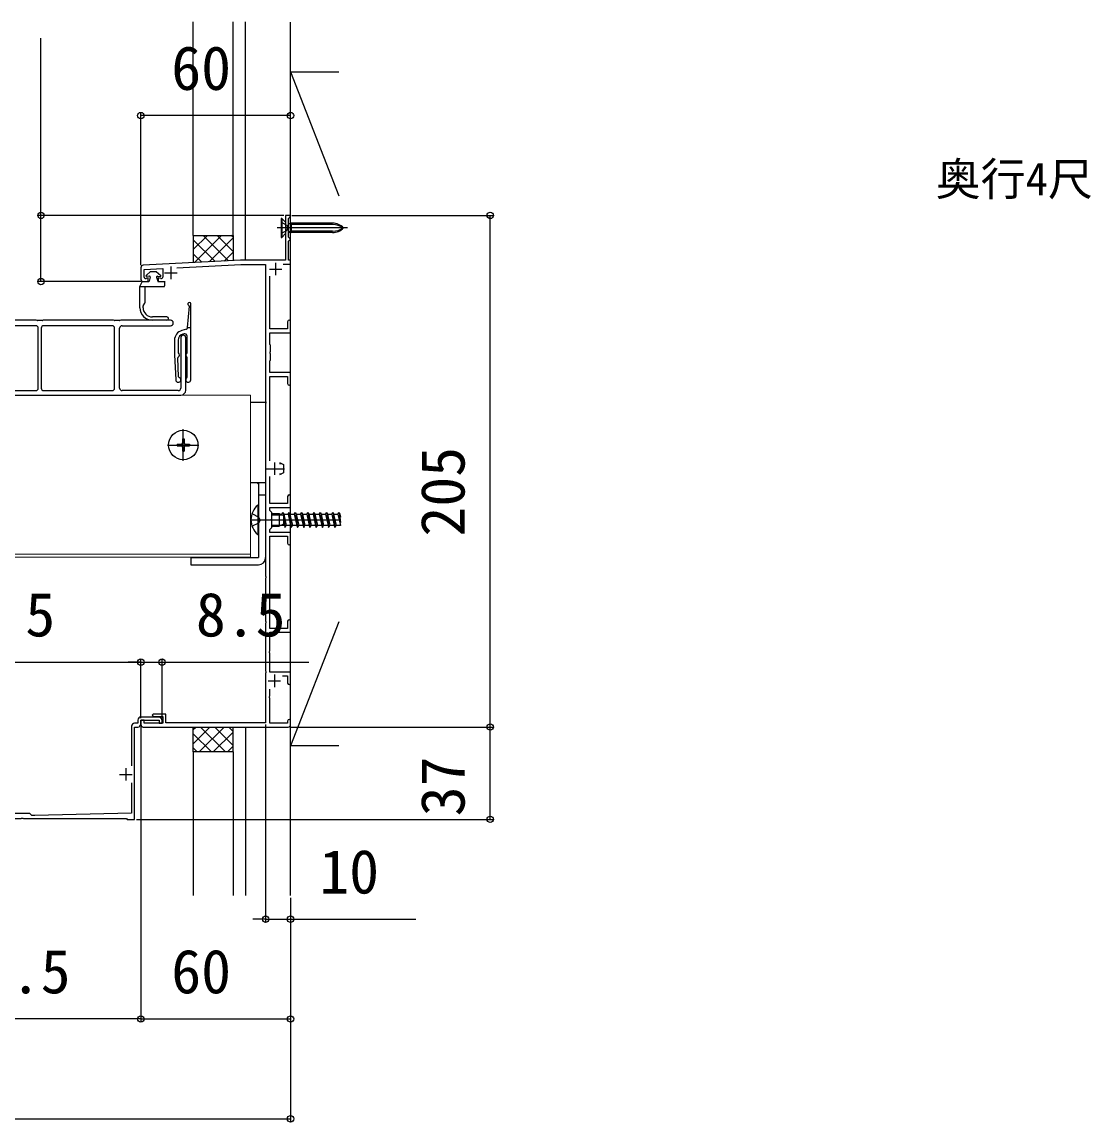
# Model space of a CAD drawing. Units: millimetres, scale not verified. Extents: x -1050 to 1050, y -1566 to 1557.
# Drawn here: x 7.4 to 435.7, y -242.5 to 198.3 of the extents above; entities that cross this region are included whole.
import ezdxf
from ezdxf.enums import TextEntityAlignment as Align

# ---------------------------------------------------------------- set-up
doc = ezdxf.new("R2010")
doc.units = ezdxf.units.MM
doc.header["$LTSCALE"] = 8
for name, color, linetype in [('0-2_USER1', 3, 'Continuous'), ('0-3_YKK_11', 7, 'Continuous'), ('0-5_YKK_13', 4, 'Continuous'), ('0-6_YKK_D', 6, 'Continuous'), ('0-8_YSS_K', 3, 'Continuous')]:
    doc.layers.add(name, color=color, linetype=linetype)
doc.layers.add('0-4_YKK_12', color=2, linetype='Continuous', lineweight=18)
doc.styles.add('ＭＳ ゴシック', font='')
doc.styles.get('ＭＳ ゴシック').set_extended_font_data('MS Gothic')

msp = doc.modelspace()

# ---------------------------------------------------------------- linework, layer by layer
at = {"layer": '0-3_YKK_11'}
for p, q in [((109, 101.801), (109, 96.801)), ((55, 99.85), (55, 95.301)), ((64.5, 97.801), (69.5, 97.801)), ((67, 100.301), (67, 95.301)), ((106.5, 99.301), (111.5, 99.301)), ((106, 19.301), (111, 19.301)), ((108.5, 21.801), (108.5, 16.801)), ((106, -65.699), (111, -65.699)), ((108.5, -63.199), (108.5, -68.199)), ((62, -80.199), (55, -80.199)), ((115, -83.199), (115, -81.799)), ((51.3, -83.899), (51.3, -99.8)), ((56, -84.199), (114, -84.199)), ((49, -100.699), (49, -105.699)), ((46.5, -103.199), (51.5, -103.199))]:
    msp.add_line(p, q, dxfattribs=at)
for points in [[(112.059, 101.301), (115, 101.301), (115, 102.801), (114.2, 102.801), (114.2, 110.501), (114.5, 110.801), (115, 111.301), (114.5, 111.801), (114.2, 112.101), (114.2, 119.501), (114.5, 119.801), (115, 120.301), (114.5, 120.801), (113, 120.801), (113, 116.26), (113.12, 116.076), (113.12, 115.527), (113, 115.343), (113, 102.801), (95, 102.801), (55.95, 100.849)], [(69.385, 99.819), (95.042, 101.101), (105, 101.101), (105, 46.26), (105.12, 46.076), (105.12, 45.527), (105, 45.343), (105, -23.74), (105.12, -23.924), (105.12, -24.473), (105, -24.657), (105, -41.74), (105.12, -41.924), (105.12, -42.473), (105, -42.657), (105, -61.74), (105.12, -61.924), (105.12, -62.473), (105, -62.657), (105, -82.499), (65, -82.499), (65, -78.999), (60, -78.999), (59.5, -79.499), (60, -79.999), (63.8, -79.999), (63.8, -82.699), (56.4, -82.699), (56.4, -81.399), (55, -81.399), (55, -83.199)], [(56.3, 96.101), (56.3, 99.164), (63.8, 99.539), (63.8, 96.101)], [(56, 94.301), (58, 94.301), (58, 95.804), (57.072, 95.527)], [(63.052, 95.52), (62, 95.787), (62, 94.301), (64.7, 94.301)], [(113.8, 78.201), (113.8, 75.301), (106.7, 75.301), (106.7, 96.429)], [(115, 53.401), (115, 57.801), (106.7, 57.801), (106.7, 62.501), (107, 62.801), (107, 65.343), (106.88, 65.527), (106.88, 66.076), (107, 66.26), (107, 68.801), (106.7, 69.101), (106.7, 73.801), (115, 73.801), (115, 78.201)], [(106.7, 22.464), (106.7, 56.301), (113.8, 56.301), (113.8, 53.401)], [(113.8, 8.201), (113.8, 5.301), (106.7, 5.301), (106.7, 16.139)], [(115, -10.599), (115, -6.199), (106.7, -6.199), (106.7, -4.999), (107.5, -4.199), (107.5, -1.657), (107.38, -1.473), (107.38, -0.924), (107.5, -0.74), (107.5, 1.801), (106.7, 2.601), (106.7, 3.801), (115, 3.801), (115, 8.201)], [(113.8, -41.799), (113.8, -44.699), (106.7, -44.699), (106.7, -7.699), (113.8, -7.699), (113.8, -10.599)], [(115, -66.599), (115, -62.199), (106.7, -62.199), (106.7, -54.657), (106.58, -54.473), (106.58, -53.924), (106.7, -53.74), (106.7, -46.199), (115, -46.199), (115, -41.799)], [(111.773, -63.699), (113.8, -63.699), (113.8, -66.599)], [(113.8, -81.799), (113.8, -82.699), (106.7, -82.699), (106.7, -72.657), (106.58, -72.473), (106.58, -71.924), (106.7, -71.74), (106.7, -69.056)], [(53.8, -81.399), (53.8, -82.699), (52.5, -82.699)], [(55, -82.999), (55, -81.399), (62.3, -81.399), (62.3, -82.699), (63.5, -82.699), (63.5, -81.699)], [(-37.5, -95.199), (-41, -95.199), (-41, -93.699), (-42, -93.699), (-42, -96.699), (-37.5, -96.699), (-37.5, -121.199), (-34.5, -121.199), (-34.2, -120.899), (7.042, -120.899), (7.225, -120.779), (7.775, -120.779), (7.958, -120.899), (49.2, -120.899), (49.5, -121.199), (52.5, -121.199), (52.5, -84.199), (53.8, -84.199)], [(51.3, -106.597), (51.3, -118.699), (12.496, -119.699), (11.3, -119.699), (10.5, -118.899), (4.5, -118.899), (3.7, -119.699), (2.504, -119.699), (-36.3, -118.699), (-36.3, -106.071)]]:
    msp.add_lwpolyline(points, dxfattribs=at)
for centre, radius, start, end in [((56, 99.85), 1, 92.86241, 180), ((56, 95.301), 1, 180.00001, 269.99999), ((56.9, 96.101), 0.6, 179.99999, 286.64594), ((63.2, 96.101), 0.6, 255.7557, 359.99999), ((114.4, 78.201), 0.6, 90.00001, 179.99999), ((114.4, 78.201), 0.6, 0.00001, 89.99999), ((114.4, 53.401), 0.6, 180.00001, 269.99999), ((114.4, 53.401), 0.6, 270.00001, 359.99999), ((114.4, 8.201), 0.6, 90.00001, 179.99999), ((114.4, 8.201), 0.6, 0.00001, 89.99999), ((114.4, -10.599), 0.6, 180.00001, 269.99999), ((114.4, -10.599), 0.6, 270.00001, 359.99999), ((114.4, -41.799), 0.6, 90.00001, 179.99999), ((114.4, -41.799), 0.6, 0.00001, 89.99999), ((114.4, -66.599), 0.6, 180.00001, 269.99999), ((114.4, -66.599), 0.6, 270.00001, 359.99999), ((52.5, -83.899), 1.2, 90.00001, 179.99999), ((55, -81.399), 1.2, 90.00001, 179.99999), ((53.8, -82.999), 1.2, 270.00001, 359.99999), ((56, -83.199), 1, 180.00001, 269.99999), ((62, -81.699), 1.5, 0.00001, 89.99999), ((114.4, -81.799), 0.6, 90.00001, 179.99999), ((114, -83.199), 1, 270.00001, 359.99999), ((114.4, -81.799), 0.6, 0.00001, 89.99999)]:
    msp.add_arc(centre, radius, start, end, dxfattribs=at)
at = {"layer": '0-4_YKK_12'}
for p, q in [((99, -15), (-388, -15)), ((99, -16.2), (-388, -16.2))]:
    msp.add_line(p, q, dxfattribs=at)
msp.add_lwpolyline([(99, -16.2), (99, 48.8), (-388, 48.8)], dxfattribs=at)
at = {"layer": '0-5_YKK_13'}
for p, q in [((113, 118.051), (111.45, 119.601)), ((111.45, 119.601), (111.45, 112.001)), ((137.798, 115.801), (109.69, 115.801)), ((113.416, 116.946), (111.2, 118.051)), ((113.416, 114.656), (111.2, 113.551)), ((113.416, 116.946), (114.025, 115.801)), ((113.416, 114.656), (114.025, 115.801)), ((114.2, 117.515), (115.238, 117.701)), ((115.238, 117.126), (114.2, 117.38)), ((131.819, 117.701), (115.238, 117.701)), ((115.238, 117.701), (115.238, 113.901)), ((131.819, 117.126), (115.238, 117.126)), ((111.2, 112.001), (111.45, 112.001)), ((113, 113.551), (111.45, 112.001)), ((115.238, 114.476), (114.2, 114.223)), ((114.2, 114.088), (115.238, 113.901)), ((131.819, 114.476), (115.238, 114.476)), ((131.819, 113.901), (115.238, 113.901)), ((58.9, 98.301), (57.134, 96.739)), ((58.9, 98.301), (57.134, 96.739)), ((58.9, 98.301), (61.2, 98.301)), ((61.2, 98.301), (62.966, 96.739)), ((54.617, 92.301), (55.483, 94.157)), ((55.709, 94.301), (58.109, 94.301)), ((58.455, 96.445), (57.331, 96.303)), ((58.782, 96.069), (58.35, 94.486)), ((61.318, 96.069), (61.75, 94.486)), ((61.645, 96.445), (62.769, 96.303)), ((61.991, 94.301), (64.3, 94.301)), ((64.55, 94.051), (64.55, 92.551)), ((54.617, 83.801), (54.617, 92.301)), ((56.617, 92.301), (56.617, 85.794)), ((61.789, 92.301), (64.3, 92.301)), ((55.917, 83.801), (55.917, 84.42)), ((55.958, 84.57), (56.577, 85.644)), ((74.372, 84.447), (73.5, 75.916)), ((75, 54.916), (75, 85.316)), ((65.461, 80.101), (59.617, 80.101)), ((12.927, 78.801), (-13.677, 78.801)), ((12.9, 76.601), (-13.5, 76.601)), ((13.43, 78.673), (13.07, 78.78)), ((15.427, 78.651), (13.573, 78.651)), ((13.9, 51.601), (13.9, 75.601)), ((15.1, 75.601), (15.1, 51.601)), ((15.93, 78.78), (15.57, 78.673)), ((43.927, 78.801), (16.073, 78.801)), ((43.5, 76.601), (16.1, 76.601)), ((44.43, 78.673), (44.07, 78.78)), ((44.5, 51.601), (44.5, 75.601)), ((46.427, 78.651), (44.573, 78.651)), ((46.5, 51.601), (46.5, 75.601)), ((46.93, 78.78), (46.57, 78.673)), ((66.9, 78.801), (47.073, 78.801)), ((47.5, 76.601), (66.9, 76.601)), ((65.461, 78.801), (59.617, 78.801)), ((73.278, 75.156), (71.465, 74.67)), ((73.5, 75.916), (75, 75.916)), ((73.5, 75.916), (73.5, 75.446)), ((68.5, 70.807), (68.5, 64.916)), ((70, 70.846), (70, 65.89)), ((71, 71.801), (71, 51.601)), ((71.853, 73.261), (72.241, 73.365)), ((73, 50.801), (73, 71.801)), ((73.5, 65.89), (73.5, 72.399)), ((68.5, 64.916), (69.001, 54.866)), ((70.14, 56.124), (69.761, 63.728)), ((73.5, 55.89), (73.5, 63.941)), ((-125.5, 48.801), (71, 48.801)), ((-13.5, 50.601), (12.9, 50.601)), ((16.1, 50.601), (43.5, 50.601)), ((70, 50.601), (47.5, 50.601)), ((105, 45.8), (99, 45.8)), ((105, 45.8), (105, -16.299)), ((71.65, 31.3), (72.35, 31.3)), ((71.65, 31.3), (71.65, 29.65)), ((72, 22.5), (72, 35.1)), ((72.35, 31.3), (72.35, 29.65)), ((65.7, 28.8), (78.3, 28.8)), ((69.5, 29.15), (69.5, 28.45)), ((69.5, 29.15), (71.15, 29.15)), ((69.5, 28.45), (71.15, 28.45)), ((71.65, 27.95), (71.65, 26.3)), ((72.35, 27.95), (72.35, 26.3)), ((72.85, 29.15), (74.5, 29.15)), ((72.85, 28.45), (74.5, 28.45)), ((74.5, 29.15), (74.5, 28.45)), ((71.65, 26.3), (72.35, 26.3)), ((105, 19.301), (112.6, 19.301)), ((110.559, 21.727), (112.1, 21.001)), ((110.6, 21.368), (111.32, 21.368)), ((112.1, 21.001), (112.1, 17.601)), ((99, 13.8), (105, 13.8)), ((101.852, 13.8), (101.852, 13.401)), ((101.852, 13.401), (102.1, 13.401)), ((102.1, 13.8), (102.1, -16.299)), ((102.1, 13.401), (102.1, 13.8)), ((112.1, 17.601), (110.559, 16.876)), ((110.6, 17.234), (111.32, 17.234)), ((101.852, 4.701), (102.1, 4.701)), ((101.852, 4.701), (101.852, -7.099)), ((102.1, 8.8), (105, 8.8)), ((102.1, -7.099), (102.1, 4.701)), ((99.517, 1.301), (102.235, -0.054)), ((107.5, 1.301), (110.4, 1.301)), ((107.5, 0.868), (111.32, 0.868)), ((110.4, 1.301), (112.1, 0.501)), ((110.4, 1.301), (110.4, -3.699)), ((110.931, 1.051), (111.5, 1.051)), ((111.5, 1.051), (112, 1.801)), ((111.5, 1.051), (111.566, 0.753)), ((112, 1.801), (112.75, -4.199)), ((112, 1.801), (112.25, 1.051)), ((112.1, 0.501), (112.1, -2.899)), ((112.25, 1.051), (113.25, -3.449)), ((112.25, 1.051), (114, 1.051)), ((117, 1.801), (117.75, -4.199)), ((117.25, 1.051), (119, 1.051)), ((117.25, 1.051), (118.25, -3.449)), ((119.5, 1.801), (120.25, -4.199)), ((119.75, 1.051), (121.5, 1.051)), ((119.75, 1.051), (120.75, -3.449)), ((122, 1.801), (122.75, -4.199)), ((122.25, 1.051), (124, 1.051)), ((122.25, 1.051), (123.25, -3.449)), ((124.5, 1.801), (125.25, -4.199)), ((124.75, 1.051), (126.5, 1.051)), ((124.75, 1.051), (125.75, -3.449)), ((127, 1.801), (127.75, -4.199)), ((127.25, 1.051), (129, 1.051)), ((127.25, 1.051), (128.25, -3.449)), ((129.5, 1.801), (130.25, -4.199)), ((129.75, 1.051), (131.5, 1.051)), ((129.75, 1.051), (130.75, -3.449)), ((132, 1.801), (132.75, -4.199)), ((132.25, 1.051), (134, 1.051)), ((132.25, 1.051), (133.25, -3.449)), ((134, 1.051), (135, -3.449)), ((134.5, 1.801), (135, -2.199)), ((134.75, 1.051), (135, 1.051)), ((134.75, 1.051), (135, -0.074)), ((99, -1.199), (112.6, -1.199)), ((99.517, -3.699), (102.235, -2.344)), ((102.844, -1.199), (102.235, -0.054)), ((102.844, -1.199), (102.235, -2.344)), ((107.5, -3.266), (111.32, -3.266)), ((107.5, -3.699), (110.4, -3.699)), ((112.1, -2.899), (110.4, -3.699)), ((112.5, -3.449), (110.931, -3.449)), ((112.1, -1.199), (135, -1.199)), ((112.1, -1.649), (112.5, -3.449)), ((112.5, -3.449), (112.75, -4.199)), ((112.75, -4.199), (113.25, -3.449)), ((115, -3.449), (113.25, -3.449)), ((117.5, -3.449), (115.75, -3.449)), ((120, -3.449), (118.25, -3.449)), ((122.5, -3.449), (120.75, -3.449)), ((125, -3.449), (123.25, -3.449)), ((127.5, -3.449), (125.75, -3.449)), ((130, -3.449), (128.25, -3.449)), ((132.5, -3.449), (130.75, -3.449)), ((135, -3.449), (133.25, -3.449)), ((101.852, -7.099), (102.1, -7.099)), ((75, -16.299), (75, -19.199)), ((75, -16.299), (102.1, -16.299)), ((75, -19.199), (102.1, -19.199))]:
    msp.add_line(p, q, dxfattribs=at)
for points in [[(111.45, 119.601), (111.2, 119.601), (111.2, 112.001)], [(54.617, 92.301), (56.824, 92.301), (61.789, 92.301)], [(114, 1.051), (114.5, 1.801), (114.75, 1.051)], [(114, 1.051), (115, -3.449), (115.25, -4.199), (115.75, -3.449)], [(114.5, 1.801), (115, -2.199), (115.25, -4.199)], [(114.75, 1.051), (115, 1.051), (116.5, 1.051)], [(114.75, 1.051), (115, -0.074), (115.75, -3.449)], [(116.5, 1.051), (117, 1.801), (117.25, 1.051)], [(116.5, 1.051), (117.5, -3.449), (117.75, -4.199), (118.25, -3.449)], [(119, 1.051), (119.5, 1.801), (119.75, 1.051)], [(119, 1.051), (120, -3.449), (120.25, -4.199), (120.75, -3.449)], [(121.5, 1.051), (122, 1.801), (122.25, 1.051)], [(121.5, 1.051), (122.5, -3.449), (122.75, -4.199), (123.25, -3.449)], [(124, 1.051), (124.5, 1.801), (124.75, 1.051)], [(124, 1.051), (125, -3.449), (125.25, -4.199), (125.75, -3.449)], [(126.5, 1.051), (127, 1.801), (127.25, 1.051)], [(126.5, 1.051), (127.5, -3.449), (127.75, -4.199), (128.25, -3.449)], [(129, 1.051), (129.5, 1.801), (129.75, 1.051)], [(129, 1.051), (130, -3.449), (130.25, -4.199), (130.75, -3.449)], [(131.5, 1.051), (132, 1.801), (132.25, 1.051)], [(131.5, 1.051), (132.5, -3.449), (132.75, -4.199), (133.25, -3.449)], [(134, 1.051), (134.5, 1.801), (134.75, 1.051)]]:
    msp.add_lwpolyline(points, dxfattribs=at)
msp.add_circle((72, 28.8), 5.9, dxfattribs=at)
for centre, radius, start, end in [((131.819, 111.701), 6, 43.10467, 90), ((131.819, 109.222), 7.904, 56.3423, 90), ((131.819, 119.901), 6, 270, 316.89533), ((131.819, 122.38), 7.904, 270, 303.6577), ((55.709, 94.051), 0.25, 90, 155), ((57.3, 96.551), 0.25, 131.51167, 277.19497), ((58.109, 94.551), 0.25, 270, 344.74763), ((58.493, 96.148), 0.3, 344.74763, 97.19497), ((61.607, 96.148), 0.3, 82.80503, 195.25237), ((61.991, 94.551), 0.25, 195.25237, 270), ((62.8, 96.551), 0.25, 262.80503, 48.48833), ((64.3, 94.051), 0.25, 0, 90), ((64.3, 92.551), 0.25, 270, 0), ((59.617, 83.801), 5, 180, 270), ((56.217, 84.42), 0.3, 150, 180), ((59.617, 83.801), 3.7, 180, 270), ((56.317, 85.794), 0.3, 330, 0), ((74.4, 85.316), 0.6, 0, 248.76355), ((74.074, 84.477), 0.3, 354.16057, 68.76355), ((65.461, 79.451), 0.65, 270, 90), ((12.9, 75.601), 1, 0, 90), ((12.927, 78.301), 0.5, 73.30076, 90), ((13.573, 79.151), 0.5, 253.30076, 270), ((16.1, 75.601), 1, 90, 180), ((15.427, 79.151), 0.5, 270, 286.69924), ((16.073, 78.301), 0.5, 90, 106.69924), ((43.5, 75.601), 1, 0, 90), ((43.927, 78.301), 0.5, 73.30076, 90), ((44.573, 79.151), 0.5, 253.30076, 270), ((46.427, 79.151), 0.5, 270, 286.69924), ((47.5, 75.601), 1, 90, 180), ((47.073, 78.301), 0.5, 90, 106.69924), ((66.9, 77.701), 1.1, 270, 90), ((73.2, 75.446), 0.3, 285.00061, 0), ((72.5, 70.807), 4, 105.00061, 180), ((72.5, 70.846), 2.5, 104.9981, 180), ((72, 71.801), 1, 0, 180), ((72.5, 72.399), 1, 0, 105), ((70.06, 63.743), 0.3, 115.53345, 182.85544), ((69.5, 64.916), 1, 295.53345, 54.31467), ((70.2, 65.89), 0.2, 180, 234.31467), ((74, 64.916), 1, 125.68533, 234.31467), ((73.3, 65.89), 0.2, 305.68533, 0), ((73.3, 63.941), 0.2, 0, 54.31467), ((70, 54.916), 1, 182.85544, 70.23557), ((70.44, 56.139), 0.3, 182.85544, 250.23557), ((74, 54.916), 1, 125.68533, 0), ((73.3, 55.89), 0.2, 305.68533, 0), ((12.9, 51.601), 1, 270, 0), ((16.1, 51.601), 1, 180, 270), ((43.5, 51.601), 1, 270, 0), ((47.5, 51.601), 1, 180, 270), ((70, 51.601), 1, 270, 0), ((71, 50.801), 2, 270, 0), ((71.15, 29.65), 0.5, 270, 0), ((71.15, 27.95), 0.5, 0, 90), ((72.85, 29.65), 0.5, 180, 270), ((72.85, 27.95), 0.5, 90, 180), ((106.8, 19.301), 7.7, 225.60031, 230.01688), ((106.8, -1.199), 7.7, 129.98312, 230.01688), ((102.1, -16.299), 2.9, 270, 0)]:
    msp.add_arc(centre, radius, start, end, dxfattribs=at)
at = {"layer": '0-6_YKK_D'}
for p, q in [((55, 100.85), (55, 161.801)), ((115, 160.801), (55, 160.801)), ((112.3, 120.801), (14, 120.801)), ((115.5, 120.801), (196, 120.801)), ((195, -84.199), (195, 120.801)), ((55, 94.301), (14, 94.301)), ((55, -80.699), (55, -57.199)), ((55, -80.699), (55, -57.199)), ((63.5, -80.699), (63.5, -57.199)), ((-54.5, -58.199), (55, -58.199)), ((55, -58.199), (49.9, -58.199)), ((55, -58.199), (63.5, -58.199)), ((63.5, -58.199), (122.291, -58.199)), ((105, -83.199), (105, -162.199)), ((55, -83.999), (55, -202.199)), ((55, -83.999), (55, -202.199)), ((115, -84.199), (196, -84.199)), ((115, -84.199), (196, -84.199)), ((195, -121.199), (195, -84.199)), ((53.2, -121.199), (196, -121.199)), ((115, -152.699), (115, -242.199)), ((115, -152.699), (115, -162.199)), ((115, -152.699), (115, -202.199)), ((105, -161.199), (99.9, -161.199)), ((105, -161.199), (115, -161.199)), ((115, -161.199), (165.2, -161.199)), ((55, -201.199), (-37.5, -201.199)), ((55, -201.199), (115, -201.199)), ((-450, -241.199), (115, -241.199))]:
    msp.add_line(p, q, dxfattribs=at)
msp.add_lwpolyline([(15, 94.301), (15, 120.801), (15, 191.811)], dxfattribs=at)
for centre in [(55, 160.801), (115, 160.801), (15, 120.801), (195, 120.801), (15, 94.301), (55, -58.199), (55, -58.199), (63.5, -58.199), (195, -84.199), (195, -84.199), (195, -121.199), (105, -161.199), (115, -161.199), (55, -201.199), (55, -201.199), (115, -201.199), (115, -241.199)]:
    msp.add_circle(centre, 1.275, dxfattribs=at)
at = {"layer": '0-8_YSS_K'}
for p, q in [((76, 112.801), (76, 198.301)), ((92, 112.801), (92, 198.301)), ((97, 102.801), (97, 198.301)), ((115, -151.699), (115, 198.301)), ((115, 178.301), (134.319, 178.301)), ((115, 178.301), (134.319, 128.625)), ((76, 112.801), (76, 101.851)), ((76, 112.743), (76.058, 112.801)), ((76, 107.086), (81.715, 112.801)), ((84.784, 102.291), (76, 111.074)), ((76.444, 101.874), (87.372, 112.801)), ((90.171, 102.56), (79.93, 112.801)), ((82.399, 102.171), (92, 111.772)), ((92, 106.388), (85.587, 112.801)), ((92, 112.045), (91.243, 112.801)), ((88.354, 102.469), (92, 106.116)), ((79.396, 102.021), (76, 105.417)), ((134.319, -42.022), (115, -91.699)), ((76, -85.247), (77.048, -84.199)), ((76, -90.904), (82.705, -84.199)), ((83.283, -94.199), (76, -86.916)), ((78.362, -94.199), (88.362, -84.199)), ((88.94, -94.199), (78.94, -84.199)), ((84.019, -94.199), (92, -86.217)), ((92, -91.602), (84.597, -84.199)), ((92, -85.945), (90.254, -84.199)), ((92, -94.199), (92, -84.199)), ((97, -84.199), (97, -151.699)), ((89.676, -94.199), (92, -91.874)), ((77.626, -94.199), (76, -92.572)), ((76, -94.199), (76, -151.699)), ((92, -94.199), (92, -151.699))]:
    msp.add_line(p, q, dxfattribs=at)
for points in [[(134.319, -91.699), (115, -91.699), (115, 178.301)], [(76, 112.801), (92, 112.801), (92, 102.651)], [(92, -94.199), (76, -94.199), (76, -84.199)]]:
    msp.add_lwpolyline(points, dxfattribs=at)

# ---------------------------------------------------------------- texts
at = {"layer": '0-2_USER1', "style": 'ＭＳ ゴシック'}
msp.add_text('奥行4尺', height=13.2, dxfattribs=at).set_placement((373.466, 124.823), align=Align.BOTTOM_LEFT)
at = {"layer": '0-6_YKK_D', "style": 'ＭＳ ゴシック'}
for s, p in [('60', (67.205, 165.801)), ('109.5', (-39.159, -53.199)), ('8.5', (77.064, -53.199)), ('10', (126.518, -156.199)), ('92.5', (-21.045, -196.199)), ('60', (67.205, -196.199))]:
    msp.add_text(s, height=17.6, dxfattribs=at).set_placement(p, align=Align.BOTTOM_LEFT)
for s, p in [('205', (190, -7.88)), ('37', (190, -119.949))]:
    msp.add_text(s, height=17.6, rotation=90, dxfattribs=at).set_placement(p, align=Align.BOTTOM_LEFT)

doc.saveas('drawing.dxf')
